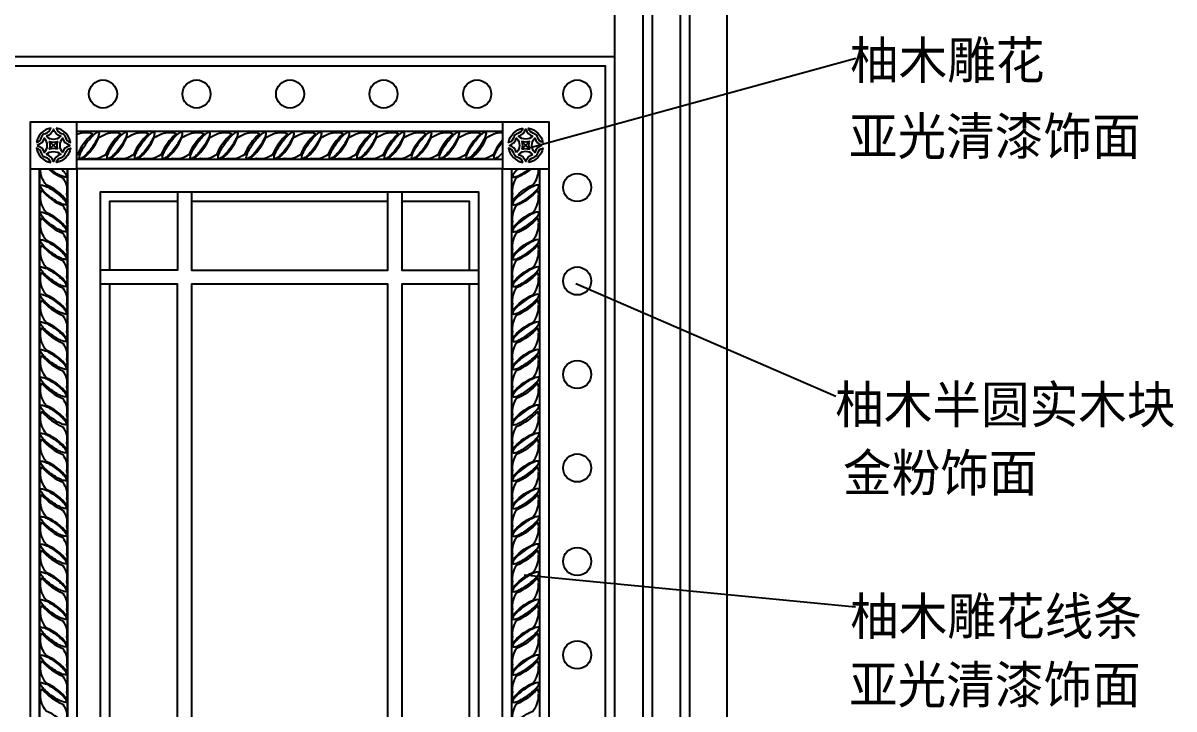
# Model space of a CAD drawing. Header units: metres. Extents: x 63 to 3579, y 112 to 4698.
# Drawn here: x 1201 to 2431, y 2938 to 3672 of the extents above; entities that cross this region are included whole.
import ezdxf

# ---------------------------------------------------------------- set-up
doc = ezdxf.new("R2010")
doc.units = ezdxf.units.M
for name, color, linetype in [('3', 3, 'Continuous'), ('4', 4, 'Continuous'), ('7', 7, 'Continuous'), ('BH', 3, 'Continuous'), ('DIM', 3, 'Continuous'), ('TEXT', 3, 'Continuous')]:
    doc.layers.add(name, color=color, linetype=linetype)
doc.dimstyles.get("Standard").update_dxf_attribs({"dimtxt": 2.5, "dimasz": 2.5, "dimexe": 1.25, "dimexo": 0.625, "dimtad": 1, "dimcen": 2.5, "dimazin": 3, "dimtfac": 1, "dimtmove": 0, "dimatfit": 3})

msp = doc.modelspace()

# ---------------------------------------------------------------- hatches: boundary and pattern name
at = {"layer": 'BH'}
h = msp.add_hatch(dxfattribs=at)
h.set_pattern_fill('AR-RROOF', scale=300)
h.paths.add_polyline_path([(1590.69, 3407.74), (1590.69, 3481.06), (1380.69, 3481.06), (1380.69, 3407.74)])
h.paths.add_polyline_path([(1365.69, 3481.06), (1293.19, 3481.06), (1293.19, 3407.74), (1365.69, 3407.74)])
h.paths.add_polyline_path([(1365.69, 3392.74), (1293.19, 3392.74), (1293.19, 2504.38), (1365.69, 2504.38)])
h.paths.add_polyline_path([(1380.69, 2504.38), (1590.69, 2504.38), (1590.69, 3392.74), (1380.69, 3392.74)])
h.paths.add_polyline_path([(1678.19, 3407.74), (1678.19, 3481.06), (1605.69, 3481.06), (1605.69, 3407.74)])
h.paths.add_polyline_path([(1605.69, 2504.38), (1678.19, 2504.38), (1678.19, 3392.74), (1605.69, 3392.74)])
h.paths.add_polyline_path([(1380.69, 2489.38), (1380.69, 2416.06), (1590.69, 2416.06), (1590.69, 2489.38)])
h.paths.add_polyline_path([(1678.19, 2489.38), (1605.69, 2489.38), (1605.69, 2416.06), (1678.19, 2416.06)])
h.paths.add_polyline_path([(1365.69, 2489.38), (1293.19, 2489.38), (1293.19, 2416.06), (1365.69, 2416.06)])

# ---------------------------------------------------------------- linework, layer by layer
at = {"layer": '3'}
for p, q in [((1218.19, 2381.06), (1218.19, 3516.06)), ((1248.19, 2381.06), (1248.19, 3516.06)), ((1723.19, 2381.06), (1723.19, 3516.06)), ((1753.19, 2381.06), (1753.19, 3516.06))]:
    msp.add_line(p, q, dxfattribs=at)
for points in [[(353.19, 1536.06), (353.19, 4341.16, -0.18), (1913.19, 4341.16), (1913.19, 1536.06)], [(363.19, 1536.06), (363.19, 4334.27, -0.18), (1903.19, 4334.27), (1903.19, 1536.06)], [(393.19, 1536.06), (393.19, 4313.45, -0.18), (1873.19, 4313.45), (1873.19, 1536.06)], [(403.19, 1536.06), (403.19, 4306.46, -0.18), (1863.19, 4306.46), (1863.19, 1536.06)]]:
    msp.add_lwpolyline(points, format="xyb", dxfattribs=at)
msp.add_lwpolyline([(443.19, 1536.06), (443.19, 3626.06), (1823.19, 3626.06), (1823.19, 1536.06)], dxfattribs=at)
msp.add_lwpolyline([(1688.19, 2406.06), (1688.19, 3491.06), (1283.19, 3491.06), (1283.19, 2406.06)], close=True, dxfattribs=at)
at = {"layer": '4'}
for p, q in [((433.19, 3636.06), (1833.19, 3636.06)), ((1218.19, 3516.06), (1218.19, 2381.06)), ((1248.19, 3516.06), (1248.19, 2381.06))]:
    msp.add_line(p, q, dxfattribs=at)
for points in [[(313.19, 1536.06), (313.19, 4368.49, -0.19), (1953.19, 4368.49), (1953.19, 1536.06)], [(433.19, 1536.06), (433.19, 4285.36, -0.17), (1833.19, 4285.36), (1833.19, 1536.06)]]:
    msp.add_lwpolyline(points, format="xyb", dxfattribs=at)
msp.add_lwpolyline([(1763.19, 2331.06), (1763.19, 3566.06), (1208.19, 3566.06), (1208.19, 2331.06)], close=True, dxfattribs=at)
at = {"layer": '7'}
for points in [[(1713.19, 2381.06), (1713.19, 3516.06), (1258.19, 3516.06), (1258.19, 2381.06)], [(1590.69, 2504.38), (1590.69, 3392.74), (1380.69, 3392.74), (1380.69, 2504.38)]]:
    msp.add_lwpolyline(points, close=True, dxfattribs=at)
for points in [[(1365.69, 3491.06), (1365.69, 3407.74), (1283.19, 3407.74)], [(1380.69, 3491.06), (1380.69, 3407.74), (1590.69, 3407.74), (1590.69, 3491.06)], [(1605.69, 3491.06), (1605.69, 3407.74), (1688.19, 3407.74)], [(1365.69, 3481.06), (1293.19, 3481.06), (1293.19, 3407.74)], [(1590.69, 3481.06), (1380.69, 3481.06)], [(1678.19, 3407.74), (1678.19, 3481.06), (1605.69, 3481.06)], [(1283.19, 2504.38), (1365.69, 2504.38), (1365.69, 3392.74), (1283.19, 3392.74)], [(1293.19, 3392.74), (1293.19, 2504.38)], [(1688.19, 3392.74), (1605.69, 3392.74), (1605.69, 2504.38), (1688.19, 2504.38)], [(1678.19, 2504.38), (1678.19, 3392.74)]]:
    msp.add_lwpolyline(points, dxfattribs=at)
for centre in [(1286.19, 3596.06), (1386.19, 3596.06), (1486.19, 3596.06), (1586.19, 3596.06), (1686.19, 3596.06), (1793.19, 3596.06), (1793.19, 3496.06), (1793.19, 3396.06), (1793.19, 3296.06), (1793.19, 3196.06), (1793.19, 3096.06), (1793.19, 2996.06)]:
    msp.add_circle(centre, 15, dxfattribs=at)
at = {"layer": 'BH'}
for p, q in [((1237.49, 3536.94), (1229.07, 3545.35)), ((1229.07, 3536.94), (1237.49, 3545.35)), ((1713.19, 3556.06), (1258.19, 3556.06)), ((1742.31, 3536.94), (1733.9, 3545.35)), ((1733.9, 3536.94), (1742.31, 3545.35)), ((1713.19, 3526.06), (1258.19, 3526.06))]:
    msp.add_line(p, q, dxfattribs=at)
for points in [[(1258.19, 3566.06), (1208.19, 3566.06), (1208.19, 3516.06), (1258.19, 3516.06)], [(1763.19, 3566.06), (1713.19, 3566.06), (1713.19, 3516.06), (1763.19, 3516.06)]]:
    msp.add_lwpolyline(points, close=True, dxfattribs=at)
for points in [[(1215, 3544.11, 0.27), (1220.45, 3549.59, -0.27), (1224.83, 3553.98, 0.27), (1230.31, 3559.42, 0.32)], [(1225.61, 3550.99, 0.42), (1240.95, 3550.99), (1240.94, 3550.99, -0.27), (1233.28, 3558.58, -0.27), (1225.62, 3550.99)], [(1236.25, 3559.42, 0.27), (1241.72, 3553.98, -0.27), (1246.11, 3549.59, 0.27), (1251.55, 3544.11, 0.32)], [(1735.14, 3559.42, -0.27), (1729.66, 3553.98, 0.27), (1725.27, 3549.59, -0.27), (1719.83, 3544.11, -0.32)], [(1745.78, 3550.99, -0.42), (1730.43, 3550.99), (1730.45, 3550.99, 0.27), (1738.1, 3558.58, 0.27), (1745.76, 3550.99)], [(1756.38, 3544.11, -0.27), (1750.94, 3549.59, 0.27), (1746.55, 3553.98, -0.27), (1741.07, 3559.42, -0.32)], [(1215.85, 3541.14, -0.27), (1223.43, 3533.49), (1223.44, 3533.47, 0.42), (1223.44, 3548.82), (1223.43, 3548.8, -0.27)], [(1237.49, 3536.94, 0.16), (1229.07, 3536.94), (1229.07, 3536.94, 0.16), (1229.07, 3545.35), (1229.07, 3545.35, 0.16), (1237.49, 3545.35), (1237.49, 3545.35, 0.16), (1237.49, 3536.94, 0.16)], [(1243.12, 3533.47), (1243.13, 3533.49, -0.27), (1250.71, 3541.14, -0.27), (1243.13, 3548.8), (1243.12, 3548.82, 0.42)], [(1261.31, 3527.18, -0.28), (1260.83, 3528.31, -0.07), (1262.1, 3532.82, -0.03), (1264.44, 3537.39, -0.02), (1268.34, 3543.31, -0.02), (1272.76, 3548.85, -0.03), (1276.37, 3552.49, -0.07), (1280.26, 3555.1, -0.28), (1281.48, 3555, -0.28), (1281.96, 3553.86, -0.07), (1280.69, 3549.35, -0.03), (1278.35, 3544.79, -0.02), (1274.46, 3538.87, -0.02), (1270.04, 3533.33, -0.03), (1266.43, 3529.69, -0.07), (1262.54, 3527.08, -0.28)], [(1291.12, 3527.18, -0.28), (1290.63, 3528.31, -0.07), (1291.91, 3532.82, -0.03), (1294.25, 3537.39, -0.02), (1298.14, 3543.31, -0.02), (1302.56, 3548.85, -0.03), (1306.17, 3552.49, -0.07), (1310.06, 3555.1, -0.28), (1311.29, 3555, -0.28), (1311.77, 3553.86, -0.07), (1310.49, 3549.35, -0.03), (1308.16, 3544.79, -0.02), (1304.26, 3538.87, -0.02), (1299.84, 3533.33, -0.03), (1296.23, 3529.69, -0.07), (1292.34, 3527.08, -0.28)], [(1320.61, 3527.18, -0.28), (1320.13, 3528.31, -0.07), (1321.4, 3532.82, -0.03), (1323.74, 3537.39, -0.02), (1327.64, 3543.31, -0.02), (1332.05, 3548.85, -0.03), (1335.66, 3552.49, -0.07), (1339.55, 3555.1, -0.28), (1340.78, 3555, -0.28), (1341.26, 3553.86, -0.07), (1339.99, 3549.35, -0.03), (1337.65, 3544.79, -0.02), (1333.75, 3538.87, -0.02), (1329.34, 3533.33, -0.03), (1325.73, 3529.69, -0.07), (1321.84, 3527.08, -0.28)], [(1350.26, 3527.18, -0.28), (1349.78, 3528.31, -0.07), (1351.05, 3532.82, -0.03), (1353.39, 3537.39, -0.02), (1357.29, 3543.31, -0.02), (1361.7, 3548.85, -0.03), (1365.31, 3552.49, -0.07), (1369.2, 3555.1, -0.28), (1370.43, 3555, -0.28), (1370.91, 3553.86, -0.07), (1369.64, 3549.35, -0.03), (1367.3, 3544.79, -0.02), (1363.4, 3538.87, -0.02), (1358.99, 3533.33, -0.03), (1355.38, 3529.69, -0.07), (1351.49, 3527.08, -0.28)], [(1379.91, 3527.18, -0.28), (1379.43, 3528.31, -0.07), (1380.7, 3532.82, -0.03), (1383.04, 3537.39, -0.02), (1386.93, 3543.31, -0.02), (1391.35, 3548.85, -0.03), (1394.96, 3552.49, -0.07), (1398.85, 3555.1, -0.28), (1400.08, 3555, -0.28), (1400.56, 3553.86, -0.07), (1399.29, 3549.35, -0.03), (1396.95, 3544.79, -0.02), (1393.05, 3538.87, -0.02), (1388.64, 3533.33, -0.03), (1385.03, 3529.69, -0.07), (1381.13, 3527.08, -0.28)], [(1409.71, 3527.18, -0.28), (1409.23, 3528.31, -0.07), (1410.5, 3532.82, -0.03), (1412.84, 3537.39, -0.02), (1416.74, 3543.31, -0.02), (1421.15, 3548.85, -0.03), (1424.76, 3552.49, -0.07), (1428.65, 3555.1, -0.28), (1429.88, 3555, -0.28), (1430.36, 3553.86, -0.07), (1429.09, 3549.35, -0.03), (1426.75, 3544.79, -0.02), (1422.85, 3538.87, -0.02), (1418.44, 3533.33, -0.03), (1414.83, 3529.69, -0.07), (1410.94, 3527.08, -0.28)], [(1439.82, 3527.18, -0.28), (1439.34, 3528.31, -0.07), (1440.61, 3532.82, -0.03), (1442.95, 3537.39, -0.02), (1446.85, 3543.31, -0.02), (1451.26, 3548.85, -0.03), (1454.87, 3552.49, -0.07), (1458.76, 3555.1, -0.28), (1459.99, 3555, -0.28), (1460.47, 3553.86, -0.07), (1459.2, 3549.35, -0.03), (1456.86, 3544.79, -0.02), (1452.96, 3538.87, -0.02), (1448.55, 3533.33, -0.03), (1444.94, 3529.69, -0.07), (1441.05, 3527.08, -0.28)], [(1469.62, 3527.18, -0.28), (1469.14, 3528.31, -0.07), (1470.41, 3532.82, -0.03), (1472.75, 3537.39, -0.02), (1476.65, 3543.31, -0.02), (1481.07, 3548.85, -0.03), (1484.68, 3552.49, -0.07), (1488.57, 3555.1, -0.28), (1489.79, 3555, -0.28), (1490.27, 3553.86, -0.07), (1489, 3549.35, -0.03), (1486.66, 3544.79, -0.02), (1482.77, 3538.87, -0.02), (1478.35, 3533.33, -0.03), (1474.74, 3529.69, -0.07), (1470.85, 3527.08, -0.28)], [(1499.12, 3527.18, -0.28), (1498.64, 3528.31, -0.07), (1499.91, 3532.82, -0.03), (1502.25, 3537.39, -0.02), (1506.14, 3543.31, -0.02), (1510.56, 3548.85, -0.03), (1514.17, 3552.49, -0.07), (1518.06, 3555.1, -0.28), (1519.29, 3555, -0.28), (1519.77, 3553.86, -0.07), (1518.5, 3549.35, -0.03), (1516.16, 3544.79, -0.02), (1512.26, 3538.87, -0.02), (1507.84, 3533.33, -0.03), (1504.24, 3529.69, -0.07), (1500.34, 3527.08, -0.28)], [(1528.77, 3527.18, -0.28), (1528.29, 3528.31, -0.07), (1529.56, 3532.82, -0.03), (1531.9, 3537.39, -0.02), (1535.79, 3543.31, -0.02), (1540.21, 3548.85, -0.03), (1543.82, 3552.49, -0.07), (1547.71, 3555.1, -0.28), (1548.94, 3555, -0.28), (1549.42, 3553.86, -0.07), (1548.15, 3549.35, -0.03), (1545.81, 3544.79, -0.02), (1541.91, 3538.87, -0.02), (1537.49, 3533.33, -0.03), (1533.88, 3529.69, -0.07), (1529.99, 3527.08, -0.28)], [(1558.26, 3527.18, -0.28), (1557.78, 3528.31, -0.07), (1559.05, 3532.82, -0.03), (1561.39, 3537.39, -0.02), (1565.29, 3543.31, -0.02), (1569.71, 3548.85, -0.03), (1573.32, 3552.49, -0.07), (1577.21, 3555.1, -0.28), (1578.43, 3555, -0.28), (1578.91, 3553.86, -0.07), (1577.64, 3549.35, -0.03), (1575.3, 3544.79, -0.02), (1571.41, 3538.87, -0.02), (1566.99, 3533.33, -0.03), (1563.38, 3529.69, -0.07), (1559.49, 3527.08, -0.28)], [(1587.6, 3527.18, -0.28), (1587.12, 3528.31, -0.07), (1588.39, 3532.82, -0.03), (1590.73, 3537.39, -0.02), (1594.63, 3543.31, -0.02), (1599.05, 3548.85, -0.03), (1602.66, 3552.49, -0.07), (1606.55, 3555.1, -0.28), (1607.77, 3555, -0.28), (1608.26, 3553.86, -0.07), (1606.98, 3549.35, -0.03), (1604.64, 3544.79, -0.02), (1600.75, 3538.87, -0.02), (1596.33, 3533.33, -0.03), (1592.72, 3529.69, -0.07), (1588.83, 3527.08, -0.28)], [(1616.64, 3527.18, -0.28), (1616.16, 3528.31, -0.07), (1617.43, 3532.82, -0.03), (1619.77, 3537.39, -0.02), (1623.66, 3543.31, -0.02), (1628.08, 3548.85, -0.03), (1631.69, 3552.49, -0.07), (1635.58, 3555.1, -0.28), (1636.81, 3555, -0.28), (1637.29, 3553.86, -0.07), (1636.02, 3549.35, -0.03), (1633.68, 3544.79, -0.02), (1629.78, 3538.87, -0.02), (1625.36, 3533.33, -0.03), (1621.75, 3529.69, -0.07), (1617.86, 3527.08, -0.28)], [(1646.29, 3527.18, -0.28), (1645.81, 3528.31, -0.07), (1647.08, 3532.82, -0.03), (1649.42, 3537.39, -0.02), (1653.31, 3543.31, -0.02), (1657.73, 3548.85, -0.03), (1661.34, 3552.49, -0.07), (1665.23, 3555.1, -0.28), (1666.46, 3555, -0.28), (1666.94, 3553.86, -0.07), (1665.67, 3549.35, -0.03), (1663.33, 3544.79, -0.02), (1659.43, 3538.87, -0.02), (1655.01, 3533.33, -0.03), (1651.4, 3529.69, -0.07), (1647.51, 3527.08, -0.28)], [(1675.14, 3527.18, -0.28), (1674.66, 3528.31, -0.07), (1675.93, 3532.82, -0.03), (1678.27, 3537.39, -0.02), (1682.16, 3543.31, -0.02), (1686.58, 3548.85, -0.03), (1690.19, 3552.49, -0.07), (1694.08, 3555.1, -0.28), (1695.31, 3555, -0.28), (1695.79, 3553.86, -0.07), (1694.52, 3549.35, -0.03), (1692.18, 3544.79, -0.02), (1688.28, 3538.87, -0.02), (1683.86, 3533.33, -0.03), (1680.25, 3529.69, -0.07), (1676.36, 3527.08, -0.28)], [(1728.26, 3533.47), (1728.26, 3533.49, 0.27), (1720.67, 3541.14, 0.27), (1728.26, 3548.8), (1728.26, 3548.82, -0.42)], [(1733.9, 3536.94, -0.16), (1742.31, 3536.94), (1742.31, 3536.94, -0.16), (1742.31, 3545.35), (1742.31, 3545.35, -0.16), (1733.9, 3545.35), (1733.9, 3545.35, -0.16), (1733.9, 3536.94, -0.16)], [(1755.54, 3541.14, 0.27), (1747.95, 3533.49), (1747.95, 3533.47, -0.42), (1747.95, 3548.82), (1747.95, 3548.8, 0.27)], [(1230.31, 3522.87, 0.27), (1224.83, 3528.31, -0.27), (1220.45, 3532.7, 0.27), (1215, 3538.18, 0.32)], [(1225.61, 3531.3, -0.42), (1240.95, 3531.3), (1240.94, 3531.3, 0.27), (1233.28, 3523.71, 0.27), (1225.62, 3531.3)], [(1236.25, 3522.87, -0.27), (1241.72, 3528.31, 0.27), (1246.11, 3532.7, -0.27), (1251.55, 3538.18, -0.32)], [(1735.14, 3522.87, 0.27), (1729.66, 3528.31, -0.27), (1725.27, 3532.7, 0.27), (1719.83, 3538.18, 0.32)], [(1745.78, 3531.3, 0.42), (1730.43, 3531.3), (1730.45, 3531.3, -0.27), (1738.1, 3523.71, -0.27), (1745.76, 3531.3)], [(1741.07, 3522.87, -0.27), (1746.55, 3528.31, 0.27), (1750.94, 3532.7, -0.27), (1756.38, 3538.18, -0.32)], [(1247.07, 3478, -0.28), (1245.93, 3477.52, -0.07), (1241.43, 3478.79, -0.03), (1236.86, 3481.13, -0.02), (1230.94, 3485.03, -0.02), (1225.4, 3489.45, -0.03), (1221.76, 3493.06, -0.07), (1219.15, 3496.95, -0.28), (1219.25, 3498.17, -0.28), (1220.39, 3498.66, -0.07), (1224.89, 3497.38, -0.03), (1229.46, 3495.04, -0.02), (1235.38, 3491.15, -0.02), (1240.92, 3486.73, -0.03), (1244.56, 3483.12, -0.07), (1247.17, 3479.23, -0.28)], [(1724.32, 3478, 0.28), (1725.45, 3477.52, 0.07), (1729.96, 3478.79, 0.03), (1734.52, 3481.13, 0.02), (1740.44, 3485.03, 0.02), (1745.98, 3489.45, 0.03), (1749.63, 3493.06, 0.07), (1752.24, 3496.95, 0.28), (1752.13, 3498.17, 0.28), (1751, 3498.66, 0.07), (1746.49, 3497.38, 0.03), (1741.93, 3495.04, 0.02), (1736.01, 3491.15, 0.02), (1730.46, 3486.73, 0.03), (1726.82, 3483.12, 0.07), (1724.21, 3479.23, 0.28)], [(1247.07, 3449.15, -0.28), (1245.93, 3448.67, -0.07), (1241.43, 3449.94, -0.03), (1236.86, 3452.28, -0.02), (1230.94, 3456.18, -0.02), (1225.4, 3460.6, -0.03), (1221.76, 3464.21, -0.07), (1219.15, 3468.1, -0.28), (1219.25, 3469.32, -0.28), (1220.39, 3469.8, -0.07), (1224.89, 3468.53, -0.03), (1229.46, 3466.19, -0.02), (1235.38, 3462.3, -0.02), (1240.92, 3457.88, -0.03), (1244.56, 3454.27, -0.07), (1247.17, 3450.38, -0.28)], [(1724.32, 3449.15, 0.28), (1725.45, 3448.67, 0.07), (1729.96, 3449.94, 0.03), (1734.52, 3452.28, 0.02), (1740.44, 3456.18, 0.02), (1745.98, 3460.6, 0.03), (1749.63, 3464.21, 0.07), (1752.24, 3468.1, 0.28), (1752.13, 3469.32, 0.28), (1751, 3469.8, 0.07), (1746.49, 3468.53, 0.03), (1741.93, 3466.19, 0.02), (1736.01, 3462.3, 0.02), (1730.46, 3457.88, 0.03), (1726.82, 3454.27, 0.07), (1724.21, 3450.38, 0.28)], [(1247.07, 3419.5, -0.28), (1245.93, 3419.02, -0.07), (1241.43, 3420.29, -0.03), (1236.86, 3422.63, -0.02), (1230.94, 3426.53, -0.02), (1225.4, 3430.95, -0.03), (1221.76, 3434.56, -0.07), (1219.15, 3438.45, -0.28), (1219.25, 3439.67, -0.28), (1220.39, 3440.16, -0.07), (1224.89, 3438.88, -0.03), (1229.46, 3436.54, -0.02), (1235.38, 3432.65, -0.02), (1240.92, 3428.23, -0.03), (1244.56, 3424.62, -0.07), (1247.17, 3420.73, -0.28)], [(1724.32, 3419.5, 0.28), (1725.45, 3419.02, 0.07), (1729.96, 3420.29, 0.03), (1734.52, 3422.63, 0.02), (1740.44, 3426.53, 0.02), (1745.98, 3430.95, 0.03), (1749.63, 3434.56, 0.07), (1752.24, 3438.45, 0.28), (1752.13, 3439.67, 0.28), (1751, 3440.16, 0.07), (1746.49, 3438.88, 0.03), (1741.93, 3436.54, 0.02), (1736.01, 3432.65, 0.02), (1730.46, 3428.23, 0.03), (1726.82, 3424.62, 0.07), (1724.21, 3420.73, 0.28)], [(1247.07, 3390.47, -0.28), (1245.93, 3389.99, -0.07), (1241.43, 3391.26, -0.03), (1236.86, 3393.6, -0.02), (1230.94, 3397.5, -0.02), (1225.4, 3401.91, -0.03), (1221.76, 3405.52, -0.07), (1219.15, 3409.41, -0.28), (1219.25, 3410.64, -0.28), (1220.39, 3411.12, -0.07), (1224.89, 3409.85, -0.03), (1229.46, 3407.51, -0.02), (1235.38, 3403.61, -0.02), (1240.92, 3399.2, -0.03), (1244.56, 3395.59, -0.07), (1247.17, 3391.7, -0.28)], [(1724.32, 3390.47, 0.28), (1725.45, 3389.99, 0.07), (1729.96, 3391.26, 0.03), (1734.52, 3393.6, 0.02), (1740.44, 3397.5, 0.02), (1745.98, 3401.91, 0.03), (1749.63, 3405.52, 0.07), (1752.24, 3409.41, 0.28), (1752.13, 3410.64, 0.28), (1751, 3411.12, 0.07), (1746.49, 3409.85, 0.03), (1741.93, 3407.51, 0.02), (1736.01, 3403.61, 0.02), (1730.46, 3399.2, 0.03), (1726.82, 3395.59, 0.07), (1724.21, 3391.7, 0.28)], [(1247.07, 3361.13, -0.28), (1245.93, 3360.65, -0.07), (1241.43, 3361.92, -0.03), (1236.86, 3364.26, -0.02), (1230.94, 3368.15, -0.02), (1225.4, 3372.57, -0.03), (1221.76, 3376.18, -0.07), (1219.15, 3380.07, -0.28), (1219.25, 3381.3, -0.28), (1220.39, 3381.78, -0.07), (1224.89, 3380.51, -0.03), (1229.46, 3378.17, -0.02), (1235.38, 3374.27, -0.02), (1240.92, 3369.85, -0.03), (1244.56, 3366.24, -0.07), (1247.17, 3362.35, -0.28)], [(1724.32, 3361.13, 0.28), (1725.45, 3360.65, 0.07), (1729.96, 3361.92, 0.03), (1734.52, 3364.26, 0.02), (1740.44, 3368.15, 0.02), (1745.98, 3372.57, 0.03), (1749.63, 3376.18, 0.07), (1752.24, 3380.07, 0.28), (1752.13, 3381.3, 0.28), (1751, 3381.78, 0.07), (1746.49, 3380.51, 0.03), (1741.93, 3378.17, 0.02), (1736.01, 3374.27, 0.02), (1730.46, 3369.85, 0.03), (1726.82, 3366.24, 0.07), (1724.21, 3362.35, 0.28)], [(1247.07, 3331.63, -0.28), (1245.93, 3331.15, -0.07), (1241.43, 3332.42, -0.03), (1236.86, 3334.76, -0.02), (1230.94, 3338.66, -0.02), (1225.4, 3343.08, -0.03), (1221.76, 3346.69, -0.07), (1219.15, 3350.58, -0.28), (1219.25, 3351.8, -0.28), (1220.39, 3352.28, -0.07), (1224.89, 3351.01, -0.03), (1229.46, 3348.67, -0.02), (1235.38, 3344.78, -0.02), (1240.92, 3340.36, -0.03), (1244.56, 3336.75, -0.07), (1247.17, 3332.86, -0.28)], [(1724.32, 3331.63, 0.28), (1725.45, 3331.15, 0.07), (1729.96, 3332.42, 0.03), (1734.52, 3334.76, 0.02), (1740.44, 3338.66, 0.02), (1745.98, 3343.08, 0.03), (1749.63, 3346.69, 0.07), (1752.24, 3350.58, 0.28), (1752.13, 3351.8, 0.28), (1751, 3352.28, 0.07), (1746.49, 3351.01, 0.03), (1741.93, 3348.67, 0.02), (1736.01, 3344.78, 0.02), (1730.46, 3340.36, 0.03), (1726.82, 3336.75, 0.07), (1724.21, 3332.86, 0.28)], [(1247.07, 3301.98, -0.28), (1245.93, 3301.5, -0.07), (1241.43, 3302.77, -0.03), (1236.86, 3305.11, -0.02), (1230.94, 3309.01, -0.02), (1225.4, 3313.43, -0.03), (1221.76, 3317.04, -0.07), (1219.15, 3320.93, -0.28), (1219.25, 3322.15, -0.28), (1220.39, 3322.64, -0.07), (1224.89, 3321.36, -0.03), (1229.46, 3319.02, -0.02), (1235.38, 3315.13, -0.02), (1240.92, 3310.71, -0.03), (1244.56, 3307.1, -0.07), (1247.17, 3303.21, -0.28)], [(1724.32, 3301.98, 0.28), (1725.45, 3301.5, 0.07), (1729.96, 3302.77, 0.03), (1734.52, 3305.11, 0.02), (1740.44, 3309.01, 0.02), (1745.98, 3313.43, 0.03), (1749.63, 3317.04, 0.07), (1752.24, 3320.93, 0.28), (1752.13, 3322.15, 0.28), (1751, 3322.64, 0.07), (1746.49, 3321.36, 0.03), (1741.93, 3319.02, 0.02), (1736.01, 3315.13, 0.02), (1730.46, 3310.71, 0.03), (1726.82, 3307.1, 0.07), (1724.21, 3303.21, 0.28)], [(1247.07, 3272.49, -0.28), (1245.93, 3272.01, -0.07), (1241.43, 3273.28, -0.03), (1236.86, 3275.62, -0.02), (1230.94, 3279.51, -0.02), (1225.4, 3283.93, -0.03), (1221.76, 3287.54, -0.07), (1219.15, 3291.43, -0.28), (1219.25, 3292.66, -0.28), (1220.39, 3293.14, -0.07), (1224.89, 3291.87, -0.03), (1229.46, 3289.53, -0.02), (1235.38, 3285.63, -0.02), (1240.92, 3281.22, -0.03), (1244.56, 3277.61, -0.07), (1247.17, 3273.72, -0.28)], [(1724.32, 3272.49, 0.28), (1725.45, 3272.01, 0.07), (1729.96, 3273.28, 0.03), (1734.52, 3275.62, 0.02), (1740.44, 3279.51, 0.02), (1745.98, 3283.93, 0.03), (1749.63, 3287.54, 0.07), (1752.24, 3291.43, 0.28), (1752.13, 3292.66, 0.28), (1751, 3293.14, 0.07), (1746.49, 3291.87, 0.03), (1741.93, 3289.53, 0.02), (1736.01, 3285.63, 0.02), (1730.46, 3281.22, 0.03), (1726.82, 3277.61, 0.07), (1724.21, 3273.72, 0.28)], [(1247.07, 3242.69, -0.28), (1245.93, 3242.2, -0.07), (1241.43, 3243.48, -0.03), (1236.86, 3245.82, -0.02), (1230.94, 3249.71, -0.02), (1225.4, 3254.13, -0.03), (1221.76, 3257.74, -0.07), (1219.15, 3261.63, -0.28), (1219.25, 3262.86, -0.28), (1220.39, 3263.34, -0.07), (1224.89, 3262.07, -0.03), (1229.46, 3259.73, -0.02), (1235.38, 3255.83, -0.02), (1240.92, 3251.41, -0.03), (1244.56, 3247.8, -0.07), (1247.17, 3243.91, -0.28)], [(1724.32, 3242.69, 0.28), (1725.45, 3242.2, 0.07), (1729.96, 3243.48, 0.03), (1734.52, 3245.82, 0.02), (1740.44, 3249.71, 0.02), (1745.98, 3254.13, 0.03), (1749.63, 3257.74, 0.07), (1752.24, 3261.63, 0.28), (1752.13, 3262.86, 0.28), (1751, 3263.34, 0.07), (1746.49, 3262.07, 0.03), (1741.93, 3259.73, 0.02), (1736.01, 3255.83, 0.02), (1730.46, 3251.41, 0.03), (1726.82, 3247.8, 0.07), (1724.21, 3243.91, 0.28)], [(1247.07, 3212.58, -0.28), (1245.93, 3212.09, -0.07), (1241.43, 3213.37, -0.03), (1236.86, 3215.71, -0.02), (1230.94, 3219.6, -0.02), (1225.4, 3224.02, -0.03), (1221.76, 3227.63, -0.07), (1219.15, 3231.52, -0.28), (1219.25, 3232.75, -0.28), (1220.39, 3233.23, -0.07), (1224.89, 3231.96, -0.03), (1229.46, 3229.62, -0.02), (1235.38, 3225.72, -0.02), (1240.92, 3221.3, -0.03), (1244.56, 3217.69, -0.07), (1247.17, 3213.8, -0.28)], [(1724.32, 3212.58, 0.28), (1725.45, 3212.09, 0.07), (1729.96, 3213.37, 0.03), (1734.52, 3215.71, 0.02), (1740.44, 3219.6, 0.02), (1745.98, 3224.02, 0.03), (1749.63, 3227.63, 0.07), (1752.24, 3231.52, 0.28), (1752.13, 3232.75, 0.28), (1751, 3233.23, 0.07), (1746.49, 3231.96, 0.03), (1741.93, 3229.62, 0.02), (1736.01, 3225.72, 0.02), (1730.46, 3221.3, 0.03), (1726.82, 3217.69, 0.07), (1724.21, 3213.8, 0.28)], [(1247.07, 3182.77, -0.28), (1245.93, 3182.29, -0.07), (1241.43, 3183.56, -0.03), (1236.86, 3185.9, -0.02), (1230.94, 3189.8, -0.02), (1225.4, 3194.22, -0.03), (1221.76, 3197.83, -0.07), (1219.15, 3201.72, -0.28), (1219.25, 3202.94, -0.28), (1220.39, 3203.43, -0.07), (1224.89, 3202.15, -0.03), (1229.46, 3199.81, -0.02), (1235.38, 3195.92, -0.02), (1240.92, 3191.5, -0.03), (1244.56, 3187.89, -0.07), (1247.17, 3184, -0.28)], [(1724.32, 3182.77, 0.28), (1725.45, 3182.29, 0.07), (1729.96, 3183.56, 0.03), (1734.52, 3185.9, 0.02), (1740.44, 3189.8, 0.02), (1745.98, 3194.22, 0.03), (1749.63, 3197.83, 0.07), (1752.24, 3201.72, 0.28), (1752.13, 3202.94, 0.28), (1751, 3203.43, 0.07), (1746.49, 3202.15, 0.03), (1741.93, 3199.81, 0.02), (1736.01, 3195.92, 0.02), (1730.46, 3191.5, 0.03), (1726.82, 3187.89, 0.07), (1724.21, 3184, 0.28)], [(1247.07, 3153.13, -0.28), (1245.93, 3152.64, -0.07), (1241.43, 3153.92, -0.03), (1236.86, 3156.26, -0.02), (1230.94, 3160.15, -0.02), (1225.4, 3164.57, -0.03), (1221.76, 3168.18, -0.07), (1219.15, 3172.07, -0.28), (1219.25, 3173.3, -0.28), (1220.39, 3173.78, -0.07), (1224.89, 3172.5, -0.03), (1229.46, 3170.17, -0.02), (1235.38, 3166.27, -0.02), (1240.92, 3161.85, -0.03), (1244.56, 3158.24, -0.07), (1247.17, 3154.35, -0.28)], [(1724.32, 3153.13, 0.28), (1725.45, 3152.64, 0.07), (1729.96, 3153.92, 0.03), (1734.52, 3156.26, 0.02), (1740.44, 3160.15, 0.02), (1745.98, 3164.57, 0.03), (1749.63, 3168.18, 0.07), (1752.24, 3172.07, 0.28), (1752.13, 3173.3, 0.28), (1751, 3173.78, 0.07), (1746.49, 3172.5, 0.03), (1741.93, 3170.17, 0.02), (1736.01, 3166.27, 0.02), (1730.46, 3161.85, 0.03), (1726.82, 3158.24, 0.07), (1724.21, 3154.35, 0.28)], [(1247.07, 3123.48, -0.28), (1245.93, 3122.99, -0.07), (1241.43, 3124.27, -0.03), (1236.86, 3126.61, -0.02), (1230.94, 3130.5, -0.02), (1225.4, 3134.92, -0.03), (1221.76, 3138.53, -0.07), (1219.15, 3142.42, -0.28), (1219.25, 3143.65, -0.28), (1220.39, 3144.13, -0.07), (1224.89, 3142.86, -0.03), (1229.46, 3140.52, -0.02), (1235.38, 3136.62, -0.02), (1240.92, 3132.2, -0.03), (1244.56, 3128.59, -0.07), (1247.17, 3124.7, -0.28)], [(1724.32, 3123.48, 0.28), (1725.45, 3122.99, 0.07), (1729.96, 3124.27, 0.03), (1734.52, 3126.61, 0.02), (1740.44, 3130.5, 0.02), (1745.98, 3134.92, 0.03), (1749.63, 3138.53, 0.07), (1752.24, 3142.42, 0.28), (1752.13, 3143.65, 0.28), (1751, 3144.13, 0.07), (1746.49, 3142.86, 0.03), (1741.93, 3140.52, 0.02), (1736.01, 3136.62, 0.02), (1730.46, 3132.2, 0.03), (1726.82, 3128.59, 0.07), (1724.21, 3124.7, 0.28)], [(1247.07, 3093.98, -0.28), (1245.93, 3093.5, -0.07), (1241.43, 3094.77, -0.03), (1236.86, 3097.11, -0.02), (1230.94, 3101.01, -0.02), (1225.4, 3105.42, -0.03), (1221.76, 3109.03, -0.07), (1219.15, 3112.92, -0.28), (1219.25, 3114.15, -0.28), (1220.39, 3114.63, -0.07), (1224.89, 3113.36, -0.03), (1229.46, 3111.02, -0.02), (1235.38, 3107.13, -0.02), (1240.92, 3102.71, -0.03), (1244.56, 3099.1, -0.07), (1247.17, 3095.21, -0.28)], [(1724.32, 3093.98, 0.28), (1725.45, 3093.5, 0.07), (1729.96, 3094.77, 0.03), (1734.52, 3097.11, 0.02), (1740.44, 3101.01, 0.02), (1745.98, 3105.42, 0.03), (1749.63, 3109.03, 0.07), (1752.24, 3112.92, 0.28), (1752.13, 3114.15, 0.28), (1751, 3114.63, 0.07), (1746.49, 3113.36, 0.03), (1741.93, 3111.02, 0.02), (1736.01, 3107.13, 0.02), (1730.46, 3102.71, 0.03), (1726.82, 3099.1, 0.07), (1724.21, 3095.21, 0.28)], [(1247.07, 3064.18, -0.28), (1245.93, 3063.7, -0.07), (1241.43, 3064.97, -0.03), (1236.86, 3067.31, -0.02), (1230.94, 3071.2, -0.02), (1225.4, 3075.62, -0.03), (1221.76, 3079.23, -0.07), (1219.15, 3083.12, -0.28), (1219.25, 3084.35, -0.28), (1220.39, 3084.83, -0.07), (1224.89, 3083.56, -0.03), (1229.46, 3081.22, -0.02), (1235.38, 3077.32, -0.02), (1240.92, 3072.91, -0.03), (1244.56, 3069.3, -0.07), (1247.17, 3065.41, -0.28)], [(1247.07, 3064.18, -0.28), (1245.93, 3063.7, -0.07), (1241.43, 3064.97, -0.03), (1236.86, 3067.31, -0.02), (1230.94, 3071.2, -0.02), (1225.4, 3075.62, -0.03), (1221.76, 3079.23, -0.07), (1219.15, 3083.12, -0.28), (1219.25, 3084.35, -0.28), (1220.39, 3084.83, -0.07), (1224.89, 3083.56, -0.03), (1229.46, 3081.22, -0.02), (1235.38, 3077.32, -0.02), (1240.92, 3072.91, -0.03), (1244.56, 3069.3, -0.07), (1247.17, 3065.41, -0.28)], [(1724.32, 3064.18, 0.28), (1725.45, 3063.7, 0.07), (1729.96, 3064.97, 0.03), (1734.52, 3067.31, 0.02), (1740.44, 3071.2, 0.02), (1745.98, 3075.62, 0.03), (1749.63, 3079.23, 0.07), (1752.24, 3083.12, 0.28), (1752.13, 3084.35, 0.28), (1751, 3084.83, 0.07), (1746.49, 3083.56, 0.03), (1741.93, 3081.22, 0.02), (1736.01, 3077.32, 0.02), (1730.46, 3072.91, 0.03), (1726.82, 3069.3, 0.07), (1724.21, 3065.41, 0.28)], [(1724.32, 3064.18, 0.28), (1725.45, 3063.7, 0.07), (1729.96, 3064.97, 0.03), (1734.52, 3067.31, 0.02), (1740.44, 3071.2, 0.02), (1745.98, 3075.62, 0.03), (1749.63, 3079.23, 0.07), (1752.24, 3083.12, 0.28), (1752.13, 3084.35, 0.28), (1751, 3084.83, 0.07), (1746.49, 3083.56, 0.03), (1741.93, 3081.22, 0.02), (1736.01, 3077.32, 0.02), (1730.46, 3072.91, 0.03), (1726.82, 3069.3, 0.07), (1724.21, 3065.41, 0.28)], [(1247.07, 3034.53, -0.28), (1245.93, 3034.05, -0.07), (1241.43, 3035.32, -0.03), (1236.86, 3037.66, -0.02), (1230.94, 3041.56, -0.02), (1225.4, 3045.97, -0.03), (1221.76, 3049.58, -0.07), (1219.15, 3053.47, -0.28), (1219.25, 3054.7, -0.28), (1220.39, 3055.18, -0.07), (1224.89, 3053.91, -0.03), (1229.46, 3051.57, -0.02), (1235.38, 3047.67, -0.02), (1240.92, 3043.26, -0.03), (1244.56, 3039.65, -0.07), (1247.17, 3035.76, -0.28)], [(1724.32, 3034.53, 0.28), (1725.45, 3034.05, 0.07), (1729.96, 3035.32, 0.03), (1734.52, 3037.66, 0.02), (1740.44, 3041.56, 0.02), (1745.98, 3045.97, 0.03), (1749.63, 3049.58, 0.07), (1752.24, 3053.47, 0.28), (1752.13, 3054.7, 0.28), (1751, 3055.18, 0.07), (1746.49, 3053.91, 0.03), (1741.93, 3051.57, 0.02), (1736.01, 3047.67, 0.02), (1730.46, 3043.26, 0.03), (1726.82, 3039.65, 0.07), (1724.21, 3035.76, 0.28)], [(1247.07, 3005.03, -0.28), (1245.93, 3004.55, -0.07), (1241.43, 3005.83, -0.03), (1236.86, 3008.16, -0.02), (1230.94, 3012.06, -0.02), (1225.4, 3016.48, -0.03), (1221.76, 3020.09, -0.07), (1219.15, 3023.98, -0.28), (1219.25, 3025.21, -0.28), (1220.39, 3025.69, -0.07), (1224.89, 3024.41, -0.03), (1229.46, 3022.08, -0.02), (1235.38, 3018.18, -0.02), (1240.92, 3013.76, -0.03), (1244.56, 3010.15, -0.07), (1247.17, 3006.26, -0.28)], [(1724.32, 3005.03, 0.28), (1725.45, 3004.55, 0.07), (1729.96, 3005.83, 0.03), (1734.52, 3008.16, 0.02), (1740.44, 3012.06, 0.02), (1745.98, 3016.48, 0.03), (1749.63, 3020.09, 0.07), (1752.24, 3023.98, 0.28), (1752.13, 3025.21, 0.28), (1751, 3025.69, 0.07), (1746.49, 3024.41, 0.03), (1741.93, 3022.08, 0.02), (1736.01, 3018.18, 0.02), (1730.46, 3013.76, 0.03), (1726.82, 3010.15, 0.07), (1724.21, 3006.26, 0.28)], [(1247.07, 2975.23, -0.28), (1245.93, 2974.75, -0.07), (1241.43, 2976.02, -0.03), (1236.86, 2978.36, -0.02), (1230.94, 2982.26, -0.02), (1225.4, 2986.68, -0.03), (1221.76, 2990.29, -0.07), (1219.15, 2994.18, -0.28), (1219.25, 2995.4, -0.28), (1220.39, 2995.88, -0.07), (1224.89, 2994.61, -0.03), (1229.46, 2992.27, -0.02), (1235.38, 2988.38, -0.02), (1240.92, 2983.96, -0.03), (1244.56, 2980.35, -0.07), (1247.17, 2976.46, -0.28)], [(1724.32, 2975.23, 0.28), (1725.45, 2974.75, 0.07), (1729.96, 2976.02, 0.03), (1734.52, 2978.36, 0.02), (1740.44, 2982.26, 0.02), (1745.98, 2986.68, 0.03), (1749.63, 2990.29, 0.07), (1752.24, 2994.18, 0.28), (1752.13, 2995.4, 0.28), (1751, 2995.88, 0.07), (1746.49, 2994.61, 0.03), (1741.93, 2992.27, 0.02), (1736.01, 2988.38, 0.02), (1730.46, 2983.96, 0.03), (1726.82, 2980.35, 0.07), (1724.21, 2976.46, 0.28)], [(1247.07, 2945.74, -0.28), (1245.93, 2945.26, -0.07), (1241.43, 2946.53, -0.03), (1236.86, 2948.87, -0.02), (1230.94, 2952.76, -0.02), (1225.4, 2957.18, -0.03), (1221.76, 2960.79, -0.07), (1219.15, 2964.68, -0.28), (1219.25, 2965.91, -0.28), (1220.39, 2966.39, -0.07), (1224.89, 2965.12, -0.03), (1229.46, 2962.78, -0.02), (1235.38, 2958.88, -0.02), (1240.92, 2954.46, -0.03), (1244.56, 2950.85, -0.07), (1247.17, 2946.96, -0.28)], [(1724.32, 2945.74, 0.28), (1725.45, 2945.26, 0.07), (1729.96, 2946.53, 0.03), (1734.52, 2948.87, 0.02), (1740.44, 2952.76, 0.02), (1745.98, 2957.18, 0.03), (1749.63, 2960.79, 0.07), (1752.24, 2964.68, 0.28), (1752.13, 2965.91, 0.28), (1751, 2966.39, 0.07), (1746.49, 2965.12, 0.03), (1741.93, 2962.78, 0.02), (1736.01, 2958.88, 0.02), (1730.46, 2954.46, 0.03), (1726.82, 2950.85, 0.07), (1724.21, 2946.96, 0.28)]]:
    msp.add_lwpolyline(points, format="xyb", close=True, dxfattribs=at)
for points in [[(1258.19, 3552.98, -0.11), (1268.86, 3554.74, -0.23), (1274.86, 3553.47, 0.11), (1258.78, 3531.14, -0.01), (1258.19, 3530.7)], [(1271.78, 3526.93, -0.1), (1264.5, 3526.8, 0.13), (1281.36, 3548.74, -0.19), (1298.97, 3554.74, -0.23), (1304.97, 3553.47, 0.11), (1288.89, 3531.14, -0.21), (1271.53, 3526.93)], [(1301.58, 3526.93, -0.1), (1294.31, 3526.8, 0.13), (1311.16, 3548.74, -0.19), (1328.77, 3554.74, -0.23), (1334.77, 3553.47, 0.11), (1318.69, 3531.14, -0.21), (1301.33, 3526.93)], [(1331.08, 3526.93, -0.1), (1323.8, 3526.8, 0.13), (1340.65, 3548.74, -0.19), (1358.27, 3554.74, -0.23), (1364.27, 3553.47, 0.11), (1348.19, 3531.14, -0.21), (1330.82, 3526.93)], [(1360.73, 3526.93, -0.1), (1353.45, 3526.8, 0.13), (1370.3, 3548.74, -0.19), (1387.92, 3554.74, -0.23), (1393.92, 3553.47, 0.11), (1377.83, 3531.14, -0.21), (1360.47, 3526.93)], [(1390.38, 3526.93, -0.1), (1383.1, 3526.8, 0.13), (1399.95, 3548.74, -0.19), (1417.57, 3554.74, -0.23), (1423.57, 3553.47, 0.11), (1407.48, 3531.14, -0.21), (1390.12, 3526.93)], [(1420.18, 3526.93, -0.1), (1412.9, 3526.8, 0.13), (1429.75, 3548.74, -0.19), (1447.37, 3554.74, -0.23), (1453.37, 3553.47, 0.11), (1437.29, 3531.14, -0.21), (1419.92, 3526.93)], [(1450.29, 3526.93, -0.1), (1443.01, 3526.8, 0.13), (1459.86, 3548.74, -0.19), (1477.48, 3554.74, -0.23), (1483.48, 3553.47, 0.11), (1467.39, 3531.14, -0.21), (1450.03, 3526.93)], [(1480.09, 3526.93, -0.1), (1472.81, 3526.8, 0.13), (1489.67, 3548.74, -0.19), (1507.28, 3554.74, -0.23), (1513.28, 3553.47, 0.11), (1497.2, 3531.14, -0.21), (1479.84, 3526.93)], [(1509.59, 3526.93, -0.1), (1502.31, 3526.8, 0.13), (1519.16, 3548.74, -0.19), (1536.78, 3554.74, -0.23), (1542.78, 3553.47, 0.11), (1526.69, 3531.14, -0.21), (1509.33, 3526.93)], [(1539.23, 3526.93, -0.1), (1531.96, 3526.8, 0.13), (1548.81, 3548.74, -0.19), (1566.43, 3554.74, -0.23), (1572.43, 3553.47, 0.11), (1556.34, 3531.14, -0.21), (1538.98, 3526.93)], [(1568.73, 3526.93, -0.1), (1561.45, 3526.8, 0.13), (1578.3, 3548.74, -0.19), (1595.92, 3554.74, -0.23), (1601.92, 3553.47, 0.11), (1585.84, 3531.14, -0.21), (1568.47, 3526.93)], [(1598.07, 3526.93, -0.1), (1590.8, 3526.8, 0.13), (1607.65, 3548.74, -0.19), (1625.26, 3554.74, -0.23), (1631.26, 3553.47, 0.11), (1615.18, 3531.14, -0.21), (1597.82, 3526.93)], [(1627.11, 3526.93, -0.1), (1619.83, 3526.8, 0.13), (1636.68, 3548.74, -0.19), (1654.3, 3554.74, -0.23), (1660.3, 3553.47, 0.11), (1644.21, 3531.14, -0.21), (1626.85, 3526.93)], [(1656.75, 3526.93, -0.1), (1649.48, 3526.8, 0.13), (1666.33, 3548.74, -0.19), (1683.95, 3554.74, -0.23), (1689.95, 3553.47, 0.11), (1673.86, 3531.14, -0.21), (1656.5, 3526.93)], [(1686.4, 3526.93, -0.1), (1679.13, 3526.8, 0.13), (1695.98, 3548.74, -0.19), (1713.19, 3554.76, -0.19)], [(1713.19, 3546.83, 0.07), (1703.51, 3531.14, -0.21), (1686.15, 3526.93)], [(1713.19, 3532.96, -0.03), (1709.9, 3529.69, -0.07), (1706.01, 3527.08, -0.28), (1704.79, 3527.18, -0.28), (1704.3, 3528.31, -0.07), (1705.58, 3532.82, -0.03), (1707.92, 3537.39, -0.02), (1711.81, 3543.31, -0.01), (1713.19, 3545.15, -0.01)], [(1247.32, 3489.27, -0.1), (1247.45, 3481.99, 0.13), (1225.5, 3498.84, -0.19), (1219.49, 3516.06, -0.19)], [(1227.42, 3516.06, 0.07), (1243.11, 3506.38, -0.21), (1247.32, 3489.01)], [(1241.29, 3516.06, -0.03), (1244.56, 3512.77, -0.07), (1247.17, 3508.88, -0.28), (1247.07, 3507.65, -0.28), (1245.93, 3507.17, -0.07), (1241.43, 3508.44, -0.03), (1236.86, 3510.78, -0.02), (1230.94, 3514.68, -0.01), (1229.1, 3516.06, -0.01)], [(1724.06, 3489.27, 0.1), (1723.93, 3481.99, -0.13), (1745.88, 3498.84, 0.19), (1751.9, 3516.06, 0.19)], [(1743.96, 3516.06, -0.07), (1728.27, 3506.38, 0.21), (1724.06, 3489.01)], [(1730.1, 3516.06, 0.03), (1726.82, 3512.77, 0.07), (1724.21, 3508.88, 0.28), (1724.32, 3507.65, 0.28), (1725.45, 3507.17, 0.07), (1729.96, 3508.44, 0.03), (1734.52, 3510.78, 0.02), (1740.44, 3514.68, 0.01), (1742.29, 3516.06, 0.01)], [(1247.32, 3459.62, -0.1), (1247.45, 3452.34, 0.13), (1225.5, 3469.2, -0.19), (1219.51, 3486.81, -0.23), (1220.78, 3492.81, 0.11), (1243.11, 3476.73, -0.21), (1247.32, 3459.37)], [(1724.06, 3459.62, 0.1), (1723.93, 3452.34, -0.13), (1745.88, 3469.2, 0.19), (1751.88, 3486.81, 0.23), (1750.6, 3492.81, -0.11), (1728.27, 3476.73, 0.21), (1724.06, 3459.37)], [(1247.32, 3429.97, -0.1), (1247.45, 3422.7, 0.13), (1225.5, 3439.55, -0.19), (1219.51, 3457.16, -0.23), (1220.78, 3463.16, 0.11), (1243.11, 3447.08, -0.21), (1247.32, 3429.72)], [(1724.06, 3429.97, 0.1), (1723.93, 3422.7, -0.13), (1745.88, 3439.55, 0.19), (1751.88, 3457.16, 0.23), (1750.6, 3463.16, -0.11), (1728.27, 3447.08, 0.21), (1724.06, 3429.72)], [(1247.32, 3400.94, -0.1), (1247.45, 3393.66, 0.13), (1225.5, 3410.51, -0.19), (1219.51, 3428.13, -0.23), (1220.78, 3434.13, 0.11), (1243.11, 3418.04, -0.21), (1247.32, 3400.68)], [(1724.06, 3400.94, 0.1), (1723.93, 3393.66, -0.13), (1745.88, 3410.51, 0.19), (1751.88, 3428.13, 0.23), (1750.6, 3434.13, -0.11), (1728.27, 3418.04, 0.21), (1724.06, 3400.68)], [(1247.32, 3371.6, -0.1), (1247.45, 3364.32, 0.13), (1225.5, 3381.17, -0.19), (1219.51, 3398.79, -0.23), (1220.78, 3404.79, 0.11), (1243.11, 3388.7, -0.21), (1247.32, 3371.34)], [(1724.06, 3371.6, 0.1), (1723.93, 3364.32, -0.13), (1745.88, 3381.17, 0.19), (1751.88, 3398.79, 0.23), (1750.6, 3404.79, -0.11), (1728.27, 3388.7, 0.21), (1724.06, 3371.34)], [(1247.32, 3342.1, -0.1), (1247.45, 3334.82, 0.13), (1225.5, 3351.68, -0.19), (1219.51, 3369.29, -0.23), (1220.78, 3375.29, 0.11), (1243.11, 3359.21, -0.21), (1247.32, 3341.85)], [(1724.06, 3342.1, 0.1), (1723.93, 3334.82, -0.13), (1745.88, 3351.68, 0.19), (1751.88, 3369.29, 0.23), (1750.6, 3375.29, -0.11), (1728.27, 3359.21, 0.21), (1724.06, 3341.85)], [(1247.32, 3312.45, -0.1), (1247.45, 3305.18, 0.13), (1225.5, 3322.03, -0.19), (1219.51, 3339.64, -0.23), (1220.78, 3345.64, 0.11), (1243.11, 3329.56, -0.21), (1247.32, 3312.2)], [(1724.06, 3312.45, 0.1), (1723.93, 3305.18, -0.13), (1745.88, 3322.03, 0.19), (1751.88, 3339.64, 0.23), (1750.6, 3345.64, -0.11), (1728.27, 3329.56, 0.21), (1724.06, 3312.2)], [(1247.32, 3282.96, -0.1), (1247.45, 3275.68, 0.13), (1225.5, 3292.53, -0.19), (1219.51, 3310.15, -0.23), (1220.78, 3316.15, 0.11), (1243.11, 3300.06, -0.21), (1247.32, 3282.7)], [(1724.06, 3282.96, 0.1), (1723.93, 3275.68, -0.13), (1745.88, 3292.53, 0.19), (1751.88, 3310.15, 0.23), (1750.6, 3316.15, -0.11), (1728.27, 3300.06, 0.21), (1724.06, 3282.7)], [(1247.32, 3253.15, -0.1), (1247.45, 3245.88, 0.13), (1225.5, 3262.73, -0.19), (1219.51, 3280.35, -0.23), (1220.78, 3286.35, 0.11), (1243.11, 3270.26, -0.21), (1247.32, 3252.9)], [(1724.06, 3253.15, 0.1), (1723.93, 3245.88, -0.13), (1745.88, 3262.73, 0.19), (1751.88, 3280.35, 0.23), (1750.6, 3286.35, -0.11), (1728.27, 3270.26, 0.21), (1724.06, 3252.9)], [(1247.32, 3223.04, -0.1), (1247.45, 3215.77, 0.13), (1225.5, 3232.62, -0.19), (1219.51, 3250.24, -0.23), (1220.78, 3256.24, 0.11), (1243.11, 3240.15, -0.21), (1247.32, 3222.79)], [(1724.06, 3223.04, 0.1), (1723.93, 3215.77, -0.13), (1745.88, 3232.62, 0.19), (1751.88, 3250.24, 0.23), (1750.6, 3256.24, -0.11), (1728.27, 3240.15, 0.21), (1724.06, 3222.79)], [(1247.32, 3193.24, -0.1), (1247.45, 3185.97, 0.13), (1225.5, 3202.82, -0.19), (1219.51, 3220.43, -0.23), (1220.78, 3226.43, 0.11), (1243.11, 3210.35, -0.21), (1247.32, 3192.99)], [(1724.06, 3193.24, 0.1), (1723.93, 3185.97, -0.13), (1745.88, 3202.82, 0.19), (1751.88, 3220.43, 0.23), (1750.6, 3226.43, -0.11), (1728.27, 3210.35, 0.21), (1724.06, 3192.99)], [(1247.32, 3163.59, -0.1), (1247.45, 3156.32, 0.13), (1225.5, 3173.17, -0.19), (1219.51, 3190.78, -0.23), (1220.78, 3196.78, 0.11), (1243.11, 3180.7, -0.21), (1247.32, 3163.34)], [(1724.06, 3163.59, 0.1), (1723.93, 3156.32, -0.13), (1745.88, 3173.17, 0.19), (1751.88, 3190.78, 0.23), (1750.6, 3196.78, -0.11), (1728.27, 3180.7, 0.21), (1724.06, 3163.34)], [(1247.32, 3133.94, -0.1), (1247.45, 3126.67, 0.13), (1225.5, 3143.52, -0.19), (1219.51, 3161.14, -0.23), (1220.78, 3167.14, 0.11), (1243.11, 3151.05, -0.21), (1247.32, 3133.69)], [(1724.06, 3133.94, 0.1), (1723.93, 3126.67, -0.13), (1745.88, 3143.52, 0.19), (1751.88, 3161.14, 0.23), (1750.6, 3167.14, -0.11), (1728.27, 3151.05, 0.21), (1724.06, 3133.69)], [(1247.32, 3104.45, -0.1), (1247.45, 3097.17, 0.13), (1225.5, 3114.02, -0.19), (1219.51, 3131.64, -0.23), (1220.78, 3137.64, 0.11), (1243.11, 3121.56, -0.21), (1247.32, 3104.19)], [(1724.06, 3104.45, 0.1), (1723.93, 3097.17, -0.13), (1745.88, 3114.02, 0.19), (1751.88, 3131.64, 0.23), (1750.6, 3137.64, -0.11), (1728.27, 3121.56, 0.21), (1724.06, 3104.19)], [(1247.32, 3074.65, -0.1), (1247.45, 3067.37, 0.13), (1225.5, 3084.22, -0.19), (1219.51, 3101.84, -0.23), (1220.78, 3107.84, 0.11), (1243.11, 3091.75, -0.21), (1247.32, 3074.39)], [(1724.06, 3074.65, 0.1), (1723.93, 3067.37, -0.13), (1745.88, 3084.22, 0.19), (1751.88, 3101.84, 0.23), (1750.6, 3107.84, -0.11), (1728.27, 3091.75, 0.21), (1724.06, 3074.39)], [(1247.32, 3045, -0.1), (1247.45, 3037.72, 0.13), (1225.5, 3054.57, -0.19), (1219.51, 3072.19, -0.23), (1220.78, 3078.19, 0.11), (1243.11, 3062.1, -0.21), (1247.32, 3044.74)], [(1724.06, 3045, 0.1), (1723.93, 3037.72, -0.13), (1745.88, 3054.57, 0.19), (1751.88, 3072.19, 0.23), (1750.6, 3078.19, -0.11), (1728.27, 3062.1, 0.21), (1724.06, 3044.74)], [(1247.32, 3015.5, -0.1), (1247.45, 3008.23, 0.13), (1225.5, 3025.08, -0.19), (1219.51, 3042.69, -0.23), (1220.78, 3048.69, 0.11), (1243.11, 3032.61, -0.21), (1247.32, 3015.25)], [(1724.06, 3015.5, 0.1), (1723.93, 3008.23, -0.13), (1745.88, 3025.08, 0.19), (1751.88, 3042.69, 0.23), (1750.6, 3048.69, -0.11), (1728.27, 3032.61, 0.21), (1724.06, 3015.25)], [(1247.32, 2985.7, -0.1), (1247.45, 2978.42, 0.13), (1225.5, 2995.27, -0.19), (1219.51, 3012.89, -0.23), (1220.78, 3018.89, 0.11), (1243.11, 3002.81, -0.21), (1247.32, 2985.45)], [(1724.06, 2985.7, 0.1), (1723.93, 2978.42, -0.13), (1745.88, 2995.27, 0.19), (1751.88, 3012.89, 0.23), (1750.6, 3018.89, -0.11), (1728.27, 3002.81, 0.21), (1724.06, 2985.45)], [(1247.32, 2956.21, -0.1), (1247.45, 2948.93, 0.13), (1225.5, 2965.78, -0.19), (1219.51, 2983.4, -0.23), (1220.78, 2989.4, 0.11), (1243.11, 2973.31, -0.21), (1247.32, 2955.95)], [(1724.06, 2956.21, 0.1), (1723.93, 2948.93, -0.13), (1745.88, 2965.78, 0.19), (1751.88, 2983.4, 0.23), (1750.6, 2989.4, -0.11), (1728.27, 2973.31, 0.21), (1724.06, 2955.95)], [(1247.32, 2926.4, -0.1), (1247.45, 2919.13, 0.13), (1225.5, 2935.98, -0.19), (1219.51, 2953.59, -0.23), (1220.78, 2959.59, 0.11), (1243.11, 2943.51, -0.21), (1247.32, 2926.15)], [(1724.06, 2926.4, 0.1), (1723.93, 2919.13, -0.13), (1745.88, 2935.98, 0.19), (1751.88, 2953.59, 0.23), (1750.6, 2959.59, -0.11), (1728.27, 2943.51, 0.21), (1724.06, 2926.15)]]:
    msp.add_lwpolyline(points, format="xyb", dxfattribs=at)

# ---------------------------------------------------------------- texts
at = {"layer": 'TEXT'}
for s, p in [('柚木雕花', (2084.83, 3612.13)), ('亚光清漆饰面', (2083.64, 3530.83)), ('柚木半圆实木块', (2068.91, 3243.82)), ('金粉饰面', (2077.41, 3170.87)), ('柚木雕花线条', (2084.96, 3017.33)), ('亚光清漆饰面', (2083.77, 2944.18))]:
    msp.add_text(s, height=40, dxfattribs=at).set_placement(p)

# ---------------------------------------------------------------- leaders
at = {"layer": 'DIM'}
for points in [[(1740.55, 3537.95), (2091.26, 3634.44)], [(1791.72, 3393.34), (2069.65, 3272.84)], [(1736.65, 3081.61), (2090.62, 3047.55)]]:
    msp.add_leader(points, dimstyle='Standard', dxfattribs=at)

doc.saveas('drawing.dxf')
